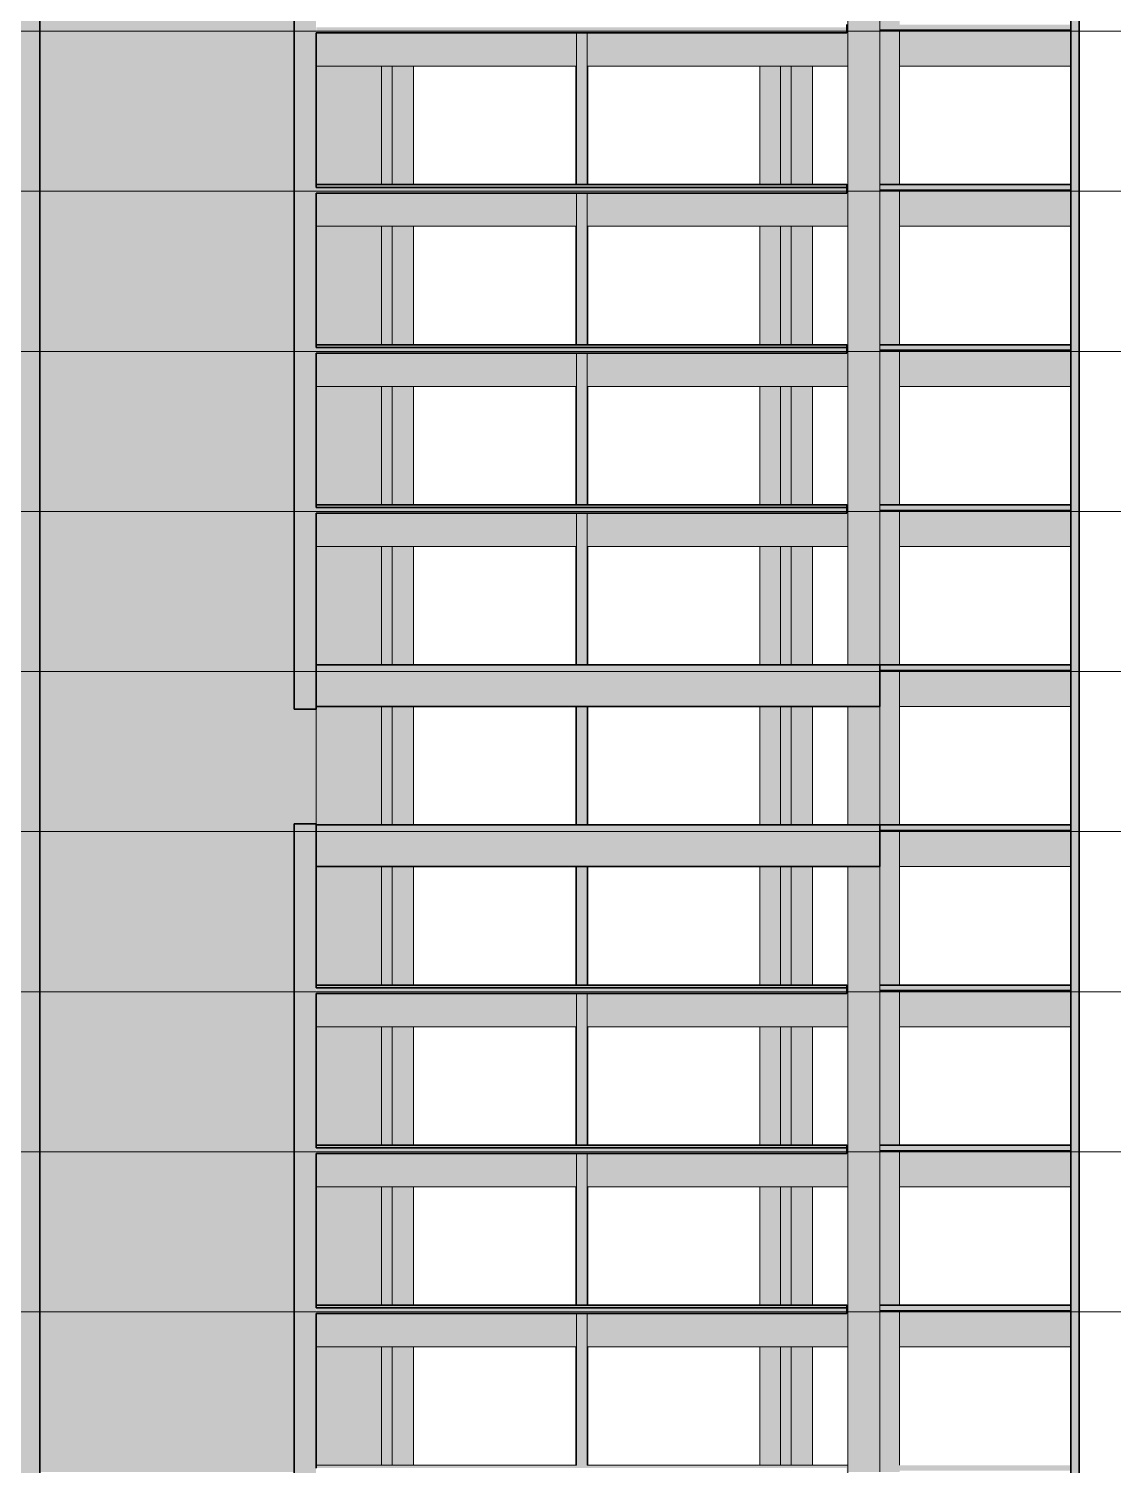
# Model space of a CAD drawing. Header units: centimetres. Extents: x -1981 to 73905, y -3196 to 88043.
# Drawn here: x 68358 to 70309, y 83104 to 85688 of the extents above; entities that cross this region are included whole.
import ezdxf

# ---------------------------------------------------------------- set-up
doc = ezdxf.new("R2010")
doc.units = ezdxf.units.CM
doc.linetypes.add('Centro', pattern=[3.175, 0.635, -0.47625, 1.5875, -0.47625])
for name, color, linetype, lineweight in [('A-FLOR', 7, 'Continuous', 25), ('A-FLOR-LEVL', 7, 'Continuous', 9), ('S-BEAM', 7, 'Continuous', 25), ('S-COLS', 7, 'Continuous', 25)]:
    doc.layers.add(name, color=color, linetype=linetype, lineweight=lineweight)

msp = doc.modelspace()

# ---------------------------------------------------------------- hatches: boundary and pattern name
at = {"layer": 'A-FLOR', "true_color": 0xc0c0c0}
for points in [[(68875.32, 85680.92), (69829.82, 85680.92), (69829.82, 85691), (68875.32, 85691), (68875.32, 85684)], [(69825.65, 85403), (69829.82, 85403), (69829.82, 85408), (68875.32, 85407.99), (68875.32, 85403), (69722.25, 85403)], [(69101.9, 85392.92), (69829.82, 85392.92), (69829.82, 85403), (68875.32, 85403), (68875.32, 85392.92), (69050.33, 85392.92)], [(70229.32, 85408), (70229.32, 85408), (70135.82, 85408)], [(69825.65, 85115), (69829.82, 85115), (69829.82, 85120), (68875.32, 85119.99), (68875.32, 85115), (69722.25, 85115)], [(68875.32, 85104.92), (69829.82, 85104.92), (69829.82, 85115), (68875.32, 85115), (68875.32, 85108)], [(70229.32, 85120), (70229.32, 85120), (70135.82, 85120)], [(69722.25, 84827), (69829.82, 84827), (69829.82, 84832), (68875.32, 84831.99), (68875.32, 84827), (69636.26, 84827)], [(69320.92, 84816.92), (69829.82, 84816.92), (69829.82, 84827), (68875.32, 84826.77), (68875.32, 84816.92), (69308.68, 84816.92)], [(70229.32, 84832), (70229.32, 84832), (69929.04, 84832)], [(69825.65, 83963), (69829.82, 83963), (69829.82, 83968), (68875.32, 83967.99), (68875.32, 83963), (69722.25, 83963)], [(69028.26, 83952.92), (69829.82, 83952.92), (69829.82, 83963), (68875.32, 83963), (68875.32, 83952.92), (69026.21, 83952.92)], [(70229.32, 83968), (70229.32, 83968), (70135.82, 83968)], [(68875.32, 83675), (69829.82, 83675), (69829.82, 83680), (68875.32, 83679.99), (68875.32, 83679.56)], [(68875.32, 83664.92), (69829.82, 83664.92), (69829.82, 83675), (68875.32, 83675), (68875.32, 83668)], [(69825.65, 83387), (69829.82, 83387), (69829.82, 83392), (68875.32, 83391.99), (68875.32, 83387), (69722.25, 83387)], [(69010.83, 83376.92), (69829.82, 83376.92), (69829.82, 83387), (68875.32, 83387), (68875.32, 83376.92), (68998.5, 83376.92)], [(69825.65, 83099), (69829.82, 83099), (69829.82, 83104), (68875.32, 83103.99), (68875.32, 83099), (69722.25, 83099)]]:
    msp.add_hatch(color=9, dxfattribs=at).paths.add_polyline_path(points, flags=0)
at = {"layer": 'A-FLOR', "true_color": 0xff8040}
for points in [[(70135.82, 85686), (70232.81, 85686), (70232.81, 85696), (69889.32, 85696), (69889.32, 85686), (69962.01, 85686)], [(70135.82, 85398), (70232.81, 85398), (70232.81, 85408), (69889.32, 85408), (69889.32, 85398), (69962.01, 85398)], [(70135.82, 85110), (70232.81, 85110), (70232.81, 85120), (69889.32, 85120), (69889.32, 85110), (69962.01, 85110)], [(69929.04, 84822), (70232.81, 84822), (70232.81, 84832), (69889.32, 84832), (69889.32, 84822), (69925.07, 84822)], [(69929.04, 84534), (70232.81, 84534), (70232.81, 84544), (69889.32, 84544), (69889.32, 84534), (69925.07, 84534)], [(70135.82, 84246), (70232.81, 84246), (70232.81, 84256), (69889.32, 84256), (69889.32, 84246), (69962.01, 84246)], [(70135.82, 83958), (70232.81, 83958), (70232.81, 83968), (69889.32, 83968), (69889.32, 83958), (69962.01, 83958)], [(70135.82, 83670), (70232.81, 83670), (70232.81, 83680), (69889.32, 83680), (69889.32, 83670), (69962.01, 83670)], [(69929.04, 83382), (70232.81, 83382), (70232.81, 83392), (69889.32, 83392), (69889.32, 83382), (69925.07, 83382)], [(70170.92, 83094), (70232.81, 83094), (70232.81, 83104), (69889.32, 83104), (69889.32, 83094), (70135.82, 83094)]]:
    msp.add_hatch(color=11, dxfattribs=at).paths.add_polyline_path(points, flags=0)
at = {"layer": 'S-BEAM', "true_color": 0xc0c0c0}
for points in [[(69011.81, 85621), (69343.82, 85621), (69343.82, 85680.92), (68875.32, 85680.92), (68875.32, 85621), (69010.83, 85621)], [(69710.82, 85621), (69831.57, 85621), (69831.57, 85696), (69829.82, 85695.96), (69829.82, 85680.92), (69362.82, 85680.92), (69362.82, 85621), (69673.57, 85621)], [(70232.82, 85621), (70232.81, 85686), (69925.07, 85686), (69925.07, 85621), (70135.82, 85621)], [(68888.56, 85333), (69343.82, 85333), (69343.82, 85392.92), (68875.32, 85392.92), (68875.32, 85333)], [(69831.57, 85333), (69831.57, 85408), (69829.82, 85407.96), (69829.82, 85392.92), (69362.82, 85392.92), (69362.82, 85333), (69722.25, 85333)], [(69929.04, 85333), (70232.82, 85333), (70232.81, 85398), (69925.07, 85398), (69925.07, 85333)], [(69825.65, 85045), (69831.57, 85045), (69831.57, 85120), (69829.82, 85119.96), (69829.82, 85104.92), (69362.82, 85104.92), (69362.82, 85045), (69722.25, 85045)], [(70232.82, 85045), (70232.81, 85110), (69925.07, 85110), (69925.07, 85045), (70135.82, 85045)], [(68875.32, 85045), (69343.82, 85045), (69343.82, 85104.92), (68875.32, 85104.92), (68875.32, 85045.03)], [(69722.25, 84757), (69831.57, 84757), (69831.57, 84832), (69829.82, 84831.96), (69829.82, 84816.92), (69362.82, 84816.92), (69362.82, 84757), (69710.82, 84757)], [(69011.81, 84757), (69343.82, 84757), (69343.82, 84816.92), (68875.32, 84816.92), (68875.32, 84757), (69010.83, 84757)], [(69925.07, 84757), (70232.82, 84757), (70232.81, 84822), (69925.07, 84822), (69925.07, 84774.19)], [(70232.82, 84469), (70232.81, 84534), (69925.07, 84534), (69925.07, 84469), (69929.04, 84469)], [(70232.82, 84181), (70232.81, 84246), (69925.07, 84246), (69925.07, 84181), (70135.82, 84181)], [(68875.32, 83893), (69343.82, 83893), (69343.82, 83952.92), (68875.32, 83952.92), (68875.32, 83893.03)], [(69362.82, 83893), (69831.57, 83893), (69831.57, 83968), (69829.82, 83967.96), (69829.82, 83952.92), (69362.82, 83952.92), (69362.82, 83919.61)], [(69925.07, 83893), (70232.82, 83893), (70232.81, 83958), (69925.07, 83958), (69925.07, 83910.19)], [(68875.32, 83605), (69343.82, 83605), (69343.82, 83664.92), (68875.32, 83664.92), (68875.32, 83605.03)], [(69722.25, 83605), (69831.57, 83605), (69831.57, 83680), (69829.82, 83679.96), (69829.82, 83664.92), (69362.82, 83664.92), (69362.82, 83605), (69710.82, 83605)], [(70232.82, 83605), (70232.81, 83670), (69925.07, 83670), (69925.07, 83605), (70135.82, 83605)], [(68875.32, 83317), (69343.82, 83317), (69343.82, 83376.92), (68875.32, 83376.92), (68875.32, 83317.03)], [(69825.65, 83317), (69831.57, 83317), (69831.57, 83392), (69829.82, 83391.96), (69829.82, 83376.92), (69362.82, 83376.92), (69362.82, 83317), (69722.25, 83317)], [(70232.82, 83317), (70232.81, 83382), (69925.07, 83382), (69925.07, 83317), (69929.04, 83317)], [(69673.57, 83029), (69831.57, 83029), (69831.57, 83104), (69829.82, 83103.96), (69829.82, 83088.92), (69362.82, 83088.92), (69362.82, 83029), (69515.47, 83029)]]:
    msp.add_hatch(color=9, dxfattribs=at).paths.add_polyline_path(points, flags=0)
at = {"layer": 'S-BEAM', "true_color": 0xff8040}
for points in [[(68875.32, 84469), (69889.32, 84469), (69889.32, 84544), (68875.32, 84544), (68875.32, 84473.78)], [(68875.32, 84181), (69889.32, 84181), (69889.32, 84256), (68875.32, 84256), (68875.32, 84209.04)]]:
    msp.add_hatch(color=11, dxfattribs=at).paths.add_polyline_path(points, flags=0)
at = {"layer": 'S-COLS', "true_color": 0xc0c0c0}
for points in [[(68348.82, 83024.5), (68377.81, 83024.5), (68377.81, 87709), (68338.31, 87709), (68338.31, 83024.5)], [(68875.32, 84464.5), (68875.07, 87709), (68835.82, 87709), (68835.82, 84464.5), (68875.07, 84464.5)]]:
    msp.add_hatch(color=9, dxfattribs=at).paths.add_polyline_path(points, flags=0)
at = {"layer": 'S-COLS', "true_color": 0xff8040}
for points in [[(70247.82, 81078), (70247.82, 87634), (70232.82, 87634), (70232.82, 81078)], [(69889.32, 85684), (69889.32, 85972), (69831.57, 85972), (69831.57, 85684), (69877.34, 85684)], [(68528.61, 85396), (68835.82, 85396), (68835.82, 85684), (68377.81, 85684), (68377.81, 85396), (68528.45, 85396)], [(69343.82, 85408), (69362.82, 85408), (69362.82, 85680.92), (69343.82, 85680.92), (69343.82, 85408)], [(69889.32, 85396), (69889.32, 85684), (69831.57, 85684), (69831.57, 85396)], [(68875.32, 85408), (68992.81, 85408), (68992.81, 85621), (68875.32, 85620.99), (68875.32, 85444.5)], [(68998.5, 85408), (69011.81, 85408), (69011.81, 85621), (68992.81, 85621), (68992.81, 85408)], [(69013.87, 85408), (69050.55, 85408), (69050.2, 85621), (69011.81, 85620.99), (69011.81, 85408)], [(69673.57, 85408), (69710.82, 85408), (69710.82, 85621), (69673.57, 85621), (69673.57, 85408)], [(69722.25, 85408), (69729.82, 85408), (69729.82, 85621), (69710.82, 85621), (69710.82, 85408)], [(69768.57, 85408), (69768.57, 85621), (69729.82, 85621), (69729.82, 85408)], [(69362.82, 85120), (69362.82, 85120), (69362.82, 85392.92), (69343.82, 85392.92), (69343.82, 85120)], [(69889.32, 85108), (69889.32, 85396), (69831.57, 85396), (69831.57, 85108)], [(68992.81, 85120), (68992.81, 85333), (68875.32, 85333), (68875.62, 85120), (68983.75, 85120)], [(68998.5, 85120), (69011.81, 85120), (69011.81, 85333), (68992.81, 85333), (68992.81, 85120)], [(69013.87, 85120), (69050.55, 85120), (69050.33, 85333), (69011.81, 85333), (69011.81, 85120)], [(69710.82, 85120), (69710.82, 85333), (69673.57, 85333), (69673.57, 85120)], [(69728.81, 85120), (69729.82, 85120), (69729.82, 85333), (69710.82, 85333), (69710.82, 85120), (69722.25, 85120)], [(69729.82, 85120), (69768.57, 85120), (69768.57, 85333), (69729.82, 85333), (69729.82, 85120)], [(68531.33, 84820), (68835.82, 84820), (68835.82, 85108), (68377.81, 85108), (68377.81, 84820), (68531.07, 84820)], [(69831.57, 84820), (69889.32, 84820), (69889.32, 85108), (69831.57, 85108), (69831.57, 84826.77)], [(69343.82, 84832), (69362.82, 84832), (69362.82, 85104.92), (69343.82, 85104.92), (69343.82, 84832)], [(68875.32, 84832), (68992.81, 84832), (68992.81, 85045), (68875.32, 85045), (68875.32, 84975.57)], [(68992.81, 84832), (69011.81, 84832), (69011.81, 85045), (68992.81, 85045), (68992.81, 84832)], [(69011.81, 84832), (69050.55, 84832), (69050.33, 85045), (69011.81, 85045), (69011.81, 85003.26)], [(69710.82, 84832), (69710.82, 85045), (69673.57, 85045), (69673.57, 84832)], [(69728.81, 84832), (69729.82, 84832), (69729.82, 85045), (69710.82, 85045), (69710.82, 84832), (69722.25, 84832)], [(69768.57, 84832), (69768.57, 85045), (69729.82, 85045), (69729.82, 84832)], [(68550, 84532), (68835.82, 84532), (68835.82, 84820), (68377.81, 84820), (68377.81, 84532), (68549.97, 84532)], [(69343.82, 84544), (69362.82, 84544), (69362.82, 84816.92), (69343.82, 84816.92), (69343.82, 84544)], [(69877.34, 84544), (69889.32, 84544), (69889.32, 84820), (69831.57, 84820), (69831.57, 84544)], [(68895.11, 84544), (68992.81, 84544), (68992.81, 84757), (68875.32, 84757), (68875.32, 84544)], [(68998.5, 84544), (69011.81, 84544), (69011.81, 84757), (68992.81, 84757), (68992.81, 84544)], [(69044.2, 84544), (69050.55, 84544), (69050.2, 84757), (69011.81, 84757), (69011.81, 84544), (69044.01, 84544)], [(69710.82, 84544), (69710.82, 84757), (69673.57, 84757), (69673.57, 84544)], [(69729.82, 84544), (69729.82, 84757), (69710.82, 84757), (69710.82, 84544), (69728.81, 84544)], [(69768.57, 84544), (69768.57, 84757), (69729.82, 84757), (69729.82, 84544)], [(68513.56, 84244), (68835.82, 84244), (68835.82, 84258), (68875.07, 84258), (68875.07, 84464.5), (68835.82, 84464.5), (68835.82, 84532), (68377.81, 84532), (68378.15, 84244), (68513.33, 84244)], [(68895.11, 84256), (68992.81, 84256), (68992.81, 84469), (68875.32, 84469), (68875.32, 84256)], [(68998.5, 84256), (69011.81, 84256), (69011.81, 84469), (68992.81, 84469), (68992.81, 84256)], [(69050.33, 84256), (69050.55, 84256), (69050.33, 84469), (69011.81, 84469), (69011.81, 84256), (69050.2, 84256)], [(69343.82, 84256), (69362.82, 84256), (69362.82, 84469), (69343.82, 84469), (69343.82, 84256)], [(69710.82, 84256), (69710.82, 84469), (69673.57, 84469), (69673.57, 84256)], [(69729.82, 84256), (69729.82, 84469), (69710.82, 84469), (69710.82, 84256), (69728.81, 84256)], [(69729.82, 84256), (69768.57, 84256), (69768.57, 84469), (69729.82, 84469), (69729.82, 84256)], [(69834.65, 84256), (69889.32, 84256), (69889.32, 84469), (69831.57, 84469), (69831.57, 84256)], [(68875.07, 81008.5), (68875.32, 81008.5), (68875.07, 84258), (68835.82, 84258), (68835.82, 81008.5)], [(68539.21, 83956), (68835.82, 83956), (68835.82, 84244), (68377.81, 84244), (68377.81, 83956), (68539.05, 83956)], [(68992.81, 83968), (68992.81, 84181), (68875.32, 84181), (68875.32, 83968), (68983.75, 83968)], [(68998.5, 83968), (69011.81, 83968), (69011.81, 84181), (68992.81, 84181), (68992.81, 83968)], [(69050.55, 83968), (69050.33, 84181), (69011.81, 84181), (69011.81, 83968), (69050.33, 83968)], [(69343.82, 83968), (69362.82, 83968), (69362.82, 84181), (69343.82, 84181), (69343.82, 83968)], [(69673.57, 83968), (69710.82, 83968), (69710.82, 84181), (69673.57, 84181), (69673.57, 83968)], [(69722.25, 83968), (69729.82, 83968), (69729.82, 84181), (69710.82, 84181), (69710.82, 83968)], [(69768.57, 83968), (69768.57, 84181), (69729.82, 84181), (69729.82, 83968)], [(69889.32, 83956), (69889.32, 84181), (69831.57, 84181), (69831.57, 83956)], [(68571.31, 83668), (68835.82, 83668.01), (68835.82, 83956), (68377.81, 83956), (68378.15, 83668), (68559.08, 83668)], [(69362.82, 83680), (69362.82, 83952.92), (69343.82, 83952.92), (69343.82, 83680)], [(69831.57, 83668), (69889.32, 83668), (69889.32, 83956), (69831.57, 83956), (69831.57, 83676.74)], [(68992.81, 83680), (68992.81, 83893), (68875.32, 83893), (68875.32, 83680), (68983.75, 83680)], [(68998.5, 83680), (69011.81, 83680), (69011.81, 83893), (68992.81, 83893), (68992.81, 83680)], [(69050.55, 83680), (69050.33, 83893), (69011.81, 83893), (69011.81, 83680), (69050.33, 83680)], [(69673.57, 83680), (69710.82, 83680), (69710.82, 83893), (69673.57, 83893), (69673.57, 83767.81)], [(69722.25, 83680), (69729.82, 83680), (69729.82, 83893), (69710.82, 83893), (69710.82, 83680)], [(69729.82, 83680), (69768.57, 83680), (69768.57, 83893), (69729.82, 83893), (69729.82, 83767.81)], [(68552.31, 83380), (68835.82, 83380.01), (68835.82, 83668), (68377.81, 83668), (68378.15, 83380), (68550.33, 83380)], [(69343.82, 83392), (69362.82, 83392), (69362.82, 83664.92), (69343.82, 83664.92), (69343.82, 83414.82)], [(69889.32, 83380), (69889.32, 83668), (69831.57, 83668), (69831.57, 83380), (69877.34, 83380)], [(68895.11, 83392), (68992.81, 83392), (68992.81, 83605), (68875.32, 83605), (68875.32, 83392)], [(68998.5, 83392), (69011.81, 83392), (69011.81, 83605), (68992.81, 83605), (68992.81, 83392)], [(69033.14, 83392), (69050.55, 83392), (69050.2, 83605), (69011.81, 83605), (69011.81, 83392), (69032.8, 83392)], [(69673.57, 83392), (69710.82, 83392), (69710.82, 83605), (69673.57, 83605), (69673.57, 83591.32)], [(69729.82, 83392), (69729.82, 83605), (69710.82, 83605), (69710.82, 83392), (69728.81, 83392)], [(69729.82, 83392), (69768.57, 83392), (69768.57, 83605), (69729.82, 83605), (69729.82, 83414.82)], [(69343.82, 83104), (69362.82, 83104), (69362.82, 83376.92), (69343.82, 83376.92), (69343.82, 83238.33)], [(69889.32, 83092), (69889.32, 83380), (69831.57, 83380), (69831.57, 83092)], [(68895.11, 83104), (68992.81, 83104), (68992.81, 83317), (68875.32, 83317), (68875.32, 83104)], [(68998.5, 83104), (69011.81, 83104), (69011.81, 83317), (68992.81, 83317), (68992.81, 83104)], [(69050.33, 83104), (69050.55, 83104), (69050.33, 83317), (69011.81, 83317), (69012.21, 83104), (69050.2, 83104)], [(69673.57, 83104), (69710.82, 83104), (69710.82, 83317), (69673.57, 83317), (69673.57, 83238.33)], [(69728.81, 83104), (69729.82, 83104), (69729.82, 83317), (69710.82, 83317), (69710.82, 83104), (69722.25, 83104)], [(69729.82, 83104), (69768.57, 83104), (69768.57, 83317), (69729.82, 83317), (69729.82, 83238.33)]]:
    msp.add_hatch(color=11, dxfattribs=at).paths.add_polyline_path(points, flags=0)
h = msp.add_hatch(color=11, dxfattribs=at)
h.paths.add_polyline_path([(68584.93, 85684), (68835.82, 85684), (68835.82, 85972), (68377.81, 85972), (68377.81, 85684), (68571.33, 85684)], flags=0)
h.paths.add_polyline_path([(68338.08, 85684), (68338.31, 85684), (68338.08, 85686)], flags=0)
h = msp.add_hatch(color=11, dxfattribs=at)
h.paths.add_polyline_path([(69892.9, 85684), (69925.07, 85684), (69925.07, 85686), (69889.32, 85686), (69889.32, 85684)], flags=0)
h.paths.add_polyline_path([(69925.07, 85696), (69925.07, 85972), (69889.32, 85972), (69889.32, 85696)], flags=0)
h = msp.add_hatch(color=11, dxfattribs=at)
h.paths.add_polyline_path([(69892.9, 85396), (69925.07, 85396), (69925.07, 85398), (69889.32, 85398), (69889.32, 85396)], flags=0)
h.paths.add_polyline_path([(69925.07, 85408), (69925.07, 85684), (69889.32, 85684), (69889.32, 85408)], flags=0)
h = msp.add_hatch(color=11, dxfattribs=at)
h.paths.add_polyline_path([(69342.32, 85408), (69343.82, 85408), (69343.82, 85621), (69342.32, 85620.99), (69342.32, 85408)], flags=0)
h.paths.add_polyline_path([(69364.32, 85408), (69364.32, 85621), (69362.82, 85620.99), (69362.82, 85408), (69363.36, 85408)], flags=0)
h = msp.add_hatch(color=11, dxfattribs=at)
h.paths.add_polyline_path([(68584.93, 85108), (68835.82, 85108), (68835.82, 85396), (68377.81, 85396), (68377.81, 85108), (68571.33, 85108)], flags=0)
h.paths.add_polyline_path([(68338.08, 85120), (68338.31, 85120), (68338.08, 85132.08)], flags=0)
h = msp.add_hatch(color=11, dxfattribs=at)
h.paths.add_polyline_path([(69892.9, 85108), (69925.07, 85108), (69925.07, 85110), (69889.32, 85110), (69889.32, 85108)], flags=0)
h.paths.add_polyline_path([(69925.07, 85120), (69925.07, 85396), (69889.32, 85396), (69889.32, 85120)], flags=0)
h = msp.add_hatch(color=11, dxfattribs=at)
h.paths.add_polyline_path([(69363.36, 85120), (69364.32, 85120), (69364.32, 85333), (69362.82, 85333), (69362.82, 85120)], flags=0)
h.paths.add_polyline_path([(69342.32, 85120), (69343.82, 85120), (69343.82, 85333), (69342.32, 85333), (69342.32, 85120)], flags=0)
h = msp.add_hatch(color=11, dxfattribs=at)
h.paths.add_polyline_path([(69925.07, 84820), (69925.07, 84822), (69889.32, 84822), (69889.32, 84820), (69892.9, 84820)], flags=0)
h.paths.add_polyline_path([(69889.32, 84832), (69925.07, 84832), (69925.07, 85108), (69889.32, 85108), (69889.32, 85003.26)], flags=0)
h = msp.add_hatch(color=11, dxfattribs=at)
h.paths.add_polyline_path([(69342.32, 84832), (69343.82, 84832), (69343.82, 85045), (69342.32, 85045), (69342.32, 84832)], flags=0)
h.paths.add_polyline_path([(69362.82, 84832), (69364.32, 84832), (69364.32, 85045), (69362.82, 85045), (69362.82, 84832)], flags=0)
h = msp.add_hatch(color=11, dxfattribs=at)
h.paths.add_polyline_path([(69892.9, 84532), (69925.07, 84532), (69925.07, 84534), (69889.32, 84534), (69889.32, 84532)], flags=0)
h.paths.add_polyline_path([(69889.32, 84544), (69925.07, 84544), (69925.07, 84820), (69889.32, 84820), (69889.32, 84562.03)], flags=0)
h = msp.add_hatch(color=11, dxfattribs=at)
h.paths.add_polyline_path([(69342.32, 84544), (69343.82, 84544), (69343.82, 84757), (69342.32, 84757), (69342.32, 84544)], flags=0)
h.paths.add_polyline_path([(69363.36, 84544), (69364.32, 84544), (69364.32, 84757), (69362.82, 84756.85), (69362.82, 84544)], flags=0)
h = msp.add_hatch(color=11, dxfattribs=at)
h.paths.add_polyline_path([(69889.32, 84244), (69925.07, 84244), (69925.07, 84246), (69889.32, 84246)], flags=0)
h.paths.add_polyline_path([(69889.32, 84256), (69925.07, 84256), (69925.07, 84532), (69889.32, 84532), (69889.32, 84297.29)], flags=0)
h = msp.add_hatch(color=11, dxfattribs=at)
h.paths.add_polyline_path([(69364.32, 84256), (69364.32, 84469), (69362.82, 84468.85), (69362.82, 84256), (69363.36, 84256)], flags=0)
h.paths.add_polyline_path([(69343.82, 84256), (69343.82, 84469), (69342.32, 84469), (69342.32, 84256)], flags=0)
h = msp.add_hatch(color=11, dxfattribs=at)
h.paths.add_polyline_path([(69892.9, 83956), (69925.07, 83956), (69925.07, 83958), (69889.32, 83958), (69889.32, 83956)], flags=0)
h.paths.add_polyline_path([(69925.07, 83968), (69925.07, 84244), (69889.32, 84244), (69889.32, 83968)], flags=0)
h = msp.add_hatch(color=11, dxfattribs=at)
h.paths.add_polyline_path([(69343.82, 83968), (69343.82, 84181), (69342.32, 84181), (69342.32, 83968)], flags=0)
h.paths.add_polyline_path([(69362.82, 83968), (69364.32, 83968), (69364.32, 84181), (69362.82, 84180.85), (69362.82, 83968)], flags=0)
h = msp.add_hatch(color=11, dxfattribs=at)
h.paths.add_polyline_path([(69889.32, 83668), (69925.07, 83668), (69925.07, 83670), (69889.32, 83670)], flags=0)
h.paths.add_polyline_path([(69889.32, 83680), (69925.07, 83680), (69925.07, 83956), (69889.32, 83956), (69889.32, 83767.81)], flags=0)
h = msp.add_hatch(color=11, dxfattribs=at)
h.paths.add_polyline_path([(69342.32, 83680), (69343.82, 83680), (69343.82, 83893), (69342.32, 83893), (69342.32, 83767.81)], flags=0)
h.paths.add_polyline_path([(69363.36, 83680), (69364.32, 83680), (69364.32, 83893), (69362.82, 83893), (69362.82, 83680)], flags=0)
h = msp.add_hatch(color=11, dxfattribs=at)
h.paths.add_polyline_path([(69892.9, 83380), (69925.07, 83380), (69925.07, 83382), (69889.32, 83382), (69889.32, 83380)], flags=0)
h.paths.add_polyline_path([(69925.07, 83392), (69925.07, 83668), (69889.32, 83668), (69889.32, 83392)], flags=0)
h = msp.add_hatch(color=11, dxfattribs=at)
h.paths.add_polyline_path([(69343.82, 83392), (69343.82, 83605), (69342.32, 83605), (69342.32, 83392)], flags=0)
h.paths.add_polyline_path([(69363.36, 83392), (69364.32, 83392), (69364.32, 83605), (69362.82, 83604.85), (69362.82, 83392)], flags=0)
h = msp.add_hatch(color=11, dxfattribs=at)
h.paths.add_polyline_path([(68552.83, 83092), (68835.82, 83092.01), (68835.82, 83380), (68377.81, 83380), (68378.15, 83092), (68552.31, 83092)], flags=0)
h.paths.add_polyline_path([(68338.08, 83106), (68338.31, 83106), (68338.08, 83238.33)], flags=0)
h = msp.add_hatch(color=11, dxfattribs=at)
h.paths.add_polyline_path([(69892.9, 83092), (69925.07, 83092), (69925.07, 83094), (69889.32, 83094), (69889.32, 83092)], flags=0)
h.paths.add_polyline_path([(69925.07, 83104), (69925.07, 83380), (69889.32, 83380), (69889.32, 83104)], flags=0)
h = msp.add_hatch(color=11, dxfattribs=at)
h.paths.add_polyline_path([(69364.32, 83104), (69364.32, 83317), (69362.82, 83317), (69362.82, 83104), (69363.36, 83104)], flags=0)
h.paths.add_polyline_path([(69342.32, 83104), (69343.82, 83104), (69343.82, 83317), (69342.32, 83317), (69342.32, 83238.33)], flags=0)

# ---------------------------------------------------------------- linework, layer by layer
at = {"layer": 'A-FLOR', "color": 190, "lineweight": 35, "true_color": 0x8000ff}
for p, q in [((69829.82, 85680.92), (68875.32, 85680.92)), ((69829.82, 85696), (69829.82, 85680.92)), ((70232.81, 85686), (69889.32, 85686)), ((70232.81, 85696), (70232.81, 85686)), ((69829.82, 85408), (68875.32, 85408)), ((68875.32, 85403), (69829.82, 85403)), ((69829.82, 85392.92), (68875.32, 85392.92)), ((69829.82, 85408), (69829.82, 85392.92)), ((69889.32, 85408), (70232.81, 85408)), ((70232.81, 85398), (69889.32, 85398)), ((70232.81, 85408), (70232.81, 85398)), ((69829.82, 85120), (68875.32, 85120)), ((68875.32, 85115), (69829.82, 85115)), ((69829.82, 85120), (69829.82, 85104.92)), ((69889.32, 85120), (70232.81, 85120)), ((70232.81, 85110), (69889.32, 85110)), ((70232.81, 85120), (70232.81, 85110)), ((69829.82, 85104.92), (68875.32, 85104.92)), ((69829.82, 84832), (68875.32, 84832)), ((68875.32, 84827), (69829.82, 84827)), ((69829.82, 84832), (69829.82, 84816.92)), ((69889.32, 84832), (70232.81, 84832)), ((70232.81, 84832), (70232.81, 84822)), ((69829.82, 84816.92), (68875.32, 84816.92)), ((70232.81, 84822), (69889.32, 84822)), ((69889.32, 84544), (70232.81, 84544)), ((70232.81, 84544), (70232.81, 84534)), ((70232.81, 84534), (69889.32, 84534)), ((69889.32, 84256), (70232.81, 84256)), ((70232.81, 84256), (70232.81, 84246)), ((70232.81, 84246), (69889.32, 84246)), ((69829.82, 83968), (68875.32, 83968)), ((68875.32, 83963), (69829.82, 83963)), ((69829.82, 83952.92), (68875.32, 83952.92)), ((69829.82, 83968), (69829.82, 83952.92)), ((69889.32, 83968), (70232.81, 83968)), ((70232.81, 83958), (69889.32, 83958)), ((70232.81, 83968), (70232.81, 83958)), ((69829.82, 83680), (68875.32, 83680)), ((68875.32, 83675), (69829.82, 83675)), ((69829.82, 83664.92), (68875.32, 83664.92)), ((69829.82, 83680), (69829.82, 83664.92)), ((69889.32, 83680), (70232.81, 83680)), ((70232.81, 83670), (69889.32, 83670)), ((70232.81, 83680), (70232.81, 83670)), ((69829.82, 83392), (68875.32, 83392)), ((68875.32, 83387), (69829.82, 83387)), ((69829.82, 83376.92), (68875.32, 83376.92)), ((69829.82, 83392), (69829.82, 83376.92)), ((69889.32, 83392), (70232.81, 83392)), ((70232.81, 83382), (69889.32, 83382)), ((70232.81, 83392), (70232.81, 83382))]:
    msp.add_line(p, q, dxfattribs=at)
at = {"layer": 'A-FLOR-LEVL', "linetype": 'Centro'}
for p, q in [((66654.37, 85684), (72202.94, 85684)), ((66654.37, 85396), (72202.94, 85396)), ((66654.37, 85108), (72202.94, 85108)), ((66654.37, 84820), (72202.94, 84820)), ((66654.37, 84532), (72202.94, 84532)), ((66654.37, 84244), (72202.94, 84244)), ((66654.37, 83956), (72202.94, 83956)), ((66654.37, 83668), (72202.94, 83668)), ((66654.37, 83380), (72202.94, 83380))]:
    msp.add_line(p, q, dxfattribs=at)
at = {"layer": 'S-BEAM', "lineweight": 9}
for p, q in [((69343.82, 85680.92), (69343.82, 85621)), ((69362.82, 85680.92), (69362.82, 85621)), ((69831.57, 85621), (69831.57, 85696)), ((69925.07, 85686), (69925.07, 85621)), ((69343.82, 85621), (68875.32, 85621)), ((69362.82, 85621), (69831.57, 85621)), ((69925.07, 85621), (70232.82, 85621)), ((68875.32, 85408), (69343.82, 85408)), ((69343.82, 85392.92), (69343.82, 85333)), ((69362.82, 85408), (69831.57, 85408)), ((69362.82, 85392.92), (69362.82, 85333)), ((69831.57, 85333), (69831.57, 85408)), ((69925.07, 85398), (69925.07, 85333)), ((69343.82, 85333), (68875.32, 85333)), ((69362.82, 85333), (69831.57, 85333)), ((69925.07, 85333), (70232.82, 85333)), ((68875.32, 85120), (69343.82, 85120)), ((69362.82, 85120), (69831.57, 85120)), ((69831.57, 85045), (69831.57, 85120)), ((69925.07, 85110), (69925.07, 85045)), ((69343.82, 85104.92), (69343.82, 85045)), ((69362.82, 85104.92), (69362.82, 85045)), ((69343.82, 85045), (68875.32, 85045)), ((69362.82, 85045), (69831.57, 85045)), ((69925.07, 85045), (70232.82, 85045)), ((68875.32, 84832), (69343.82, 84832)), ((69362.82, 84832), (69831.57, 84832)), ((69831.57, 84757), (69831.57, 84832)), ((69343.82, 84816.92), (69343.82, 84757)), ((69362.82, 84816.92), (69362.82, 84757)), ((69925.07, 84822), (69925.07, 84757)), ((69343.82, 84757), (68875.32, 84757)), ((69362.82, 84757), (69831.57, 84757)), ((69925.07, 84757), (70232.82, 84757)), ((69925.07, 84534), (69925.07, 84469)), ((69925.07, 84469), (70232.82, 84469)), ((69925.07, 84246), (69925.07, 84181)), ((69925.07, 84181), (70232.82, 84181)), ((68875.32, 83968), (69343.82, 83968)), ((69343.82, 83952.92), (69343.82, 83893)), ((69362.82, 83968), (69831.57, 83968)), ((69362.82, 83952.92), (69362.82, 83893)), ((69831.57, 83893), (69831.57, 83968)), ((69925.07, 83958), (69925.07, 83893)), ((69343.82, 83893), (68875.32, 83893)), ((69362.82, 83893), (69831.57, 83893)), ((69925.07, 83893), (70232.82, 83893)), ((68875.32, 83680), (69343.82, 83680)), ((69343.82, 83664.92), (69343.82, 83605)), ((69362.82, 83680), (69831.57, 83680)), ((69362.82, 83664.92), (69362.82, 83605)), ((69831.57, 83605), (69831.57, 83680)), ((69925.07, 83670), (69925.07, 83605)), ((69343.82, 83605), (68875.32, 83605)), ((69362.82, 83605), (69831.57, 83605)), ((69925.07, 83605), (70232.82, 83605)), ((68875.32, 83392), (69343.82, 83392)), ((69343.82, 83376.92), (69343.82, 83317)), ((69362.82, 83392), (69831.57, 83392)), ((69362.82, 83376.92), (69362.82, 83317)), ((69831.57, 83317), (69831.57, 83392)), ((69925.07, 83382), (69925.07, 83317)), ((69343.82, 83317), (68875.32, 83317)), ((69362.82, 83317), (69831.57, 83317)), ((69925.07, 83317), (70232.82, 83317)), ((68875.32, 83104), (69343.82, 83104)), ((69362.82, 83104), (69831.57, 83104)), ((69831.57, 83029), (69831.57, 83104))]:
    msp.add_line(p, q, dxfattribs=at)
at = {"layer": 'S-BEAM', "color": 190, "lineweight": 35, "true_color": 0x8000ff}
for p, q in [((68875.32, 84544), (69889.32, 84544)), ((68875.32, 84544), (68875.32, 84469)), ((69889.32, 84544), (69889.32, 84469)), ((68875.32, 84469), (69889.32, 84469)), ((68875.32, 84256), (69889.32, 84256)), ((68875.32, 84256), (68875.32, 84181)), ((69889.32, 84256), (69889.32, 84181)), ((68875.32, 84181), (69889.32, 84181))]:
    msp.add_line(p, q, dxfattribs=at)
at = {"layer": 'S-COLS', "color": 190, "lineweight": 35, "true_color": 0x8000ff}
for p, q in [((68377.81, 87709), (68377.81, 83024.5)), ((68835.82, 87709), (68835.82, 84464.5)), ((70247.82, 81078), (70247.82, 87634)), ((70232.82, 81078), (70232.82, 87398)), ((68875.32, 85680.92), (68875.32, 85403)), ((68875.32, 85392.92), (68875.32, 85115)), ((68875.32, 85104.92), (68875.32, 84827)), ((68875.32, 84816.92), (68875.32, 84464.5)), ((68875.32, 84464.5), (68835.82, 84464.5)), ((68835.82, 84258), (68835.82, 81008.5)), ((68875.32, 84258), (68835.82, 84258)), ((68875.32, 84258), (68875.32, 83963)), ((68875.32, 83952.92), (68875.32, 83675)), ((68875.32, 83664.92), (68875.32, 83387)), ((68875.32, 83376.92), (68875.32, 83099))]:
    msp.add_line(p, q, dxfattribs=at)
at = {"layer": 'S-COLS', "lineweight": 9}
for p, q in [((69831.57, 85972), (69831.57, 85684)), ((69889.32, 85972), (69889.32, 85684)), ((68835.82, 85684), (68377.81, 85684)), ((68835.82, 85684), (68377.81, 85684)), ((69343.82, 85680.92), (69343.82, 85621)), ((69362.82, 85680.92), (69362.82, 85621)), ((69831.57, 85684), (69831.57, 85396)), ((69889.32, 85684), (69831.57, 85684)), ((69889.32, 85684), (69831.57, 85684)), ((69889.32, 85684), (69889.32, 85396)), ((69925.07, 85684), (69889.32, 85684)), ((69925.07, 85684), (69889.32, 85684)), ((69925.07, 85686), (69925.07, 85684)), ((69925.07, 85684), (69925.07, 85408)), ((68992.81, 85621), (68992.81, 85408)), ((69011.81, 85620.99), (69011.81, 85408)), ((69050.55, 85621), (69050.55, 85408)), ((69342.32, 85620.99), (69342.32, 85408)), ((69343.82, 85621), (69343.82, 85408)), ((69362.82, 85621), (69362.82, 85408)), ((69364.32, 85620.99), (69364.32, 85408)), ((69673.57, 85621), (69673.57, 85408)), ((69710.82, 85621), (69710.82, 85408)), ((69729.82, 85621), (69729.82, 85408)), ((69768.57, 85621), (69768.57, 85408)), ((68835.82, 85396), (68377.81, 85396)), ((68835.82, 85396), (68377.81, 85396)), ((69343.82, 85392.92), (69343.82, 85333)), ((69362.82, 85392.92), (69362.82, 85333)), ((69831.57, 85396), (69831.57, 85108)), ((69889.32, 85396), (69831.57, 85396)), ((69889.32, 85396), (69831.57, 85396)), ((69889.32, 85396), (69889.32, 85108)), ((69925.07, 85396), (69889.32, 85396)), ((69925.07, 85396), (69889.32, 85396)), ((69925.07, 85398), (69925.07, 85396)), ((69925.07, 85396), (69925.07, 85120)), ((68992.81, 85333), (68992.81, 85120)), ((69011.81, 85333), (69011.81, 85120)), ((69050.55, 85333), (69050.55, 85120)), ((69342.32, 85333), (69342.32, 85120)), ((69343.82, 85333), (69343.82, 85120)), ((69362.82, 85333), (69362.82, 85120)), ((69364.32, 85333), (69364.32, 85120)), ((69673.57, 85333), (69673.57, 85120)), ((69710.82, 85333), (69710.82, 85120)), ((69729.82, 85333), (69729.82, 85120)), ((69768.57, 85333), (69768.57, 85120)), ((68835.82, 85108), (68377.81, 85108)), ((68835.82, 85108), (68377.81, 85108)), ((69831.57, 85108), (69831.57, 84820)), ((69889.32, 85108), (69831.57, 85108)), ((69889.32, 85108), (69831.57, 85108)), ((69889.32, 85108), (69889.32, 84820)), ((69925.07, 85108), (69889.32, 85108)), ((69925.07, 85108), (69889.32, 85108)), ((69925.07, 85110), (69925.07, 85108)), ((69925.07, 85108), (69925.07, 84832)), ((69343.82, 85104.92), (69343.82, 85045)), ((69362.82, 85104.92), (69362.82, 85045)), ((68992.81, 85045), (68992.81, 84832)), ((69011.81, 85045), (69011.81, 84832)), ((69050.55, 85045), (69050.55, 84832)), ((69342.32, 85045), (69342.32, 84832)), ((69343.82, 85045), (69343.82, 84832)), ((69362.82, 85045), (69362.82, 84832)), ((69364.32, 85045), (69364.32, 84832)), ((69673.57, 85045), (69673.57, 84832)), ((69710.82, 85045), (69710.82, 84832)), ((69729.82, 85045), (69729.82, 84832)), ((69768.57, 85045), (69768.57, 84832)), ((68835.82, 84820), (68377.81, 84820)), ((68835.82, 84820), (68377.81, 84820)), ((69343.82, 84816.92), (69343.82, 84757)), ((69362.82, 84816.92), (69362.82, 84757)), ((69831.57, 84820), (69831.57, 84544)), ((69889.32, 84820), (69831.57, 84820)), ((69889.32, 84820), (69831.57, 84820)), ((69889.32, 84820), (69889.32, 84544)), ((69925.07, 84820), (69889.32, 84820)), ((69925.07, 84820), (69889.32, 84820)), ((69925.07, 84822), (69925.07, 84820)), ((69925.07, 84820), (69925.07, 84544)), ((68992.81, 84757), (68992.81, 84544)), ((69011.81, 84757), (69011.81, 84544)), ((69050.55, 84757), (69050.55, 84544)), ((69342.32, 84757), (69342.32, 84544)), ((69343.82, 84757), (69343.82, 84544)), ((69362.82, 84757), (69362.82, 84544)), ((69364.32, 84757), (69364.32, 84544)), ((69673.57, 84757), (69673.57, 84544)), ((69710.82, 84757), (69710.82, 84544)), ((69729.82, 84757), (69729.82, 84544)), ((69768.57, 84757), (69768.57, 84544)), ((68835.82, 84532), (68377.81, 84532)), ((68835.82, 84532), (68377.81, 84532)), ((69925.07, 84532), (69889.32, 84532)), ((69925.07, 84532), (69889.32, 84532)), ((69925.07, 84534), (69925.07, 84532)), ((69925.07, 84532), (69925.07, 84256)), ((68875.07, 84258), (68875.07, 84464.5)), ((68992.81, 84469), (68992.81, 84256)), ((69011.81, 84469), (69011.81, 84256)), ((69050.55, 84469), (69050.55, 84256)), ((69342.32, 84469), (69342.32, 84256)), ((69343.82, 84469), (69343.82, 84256)), ((69362.82, 84469), (69362.82, 84256)), ((69364.32, 84469), (69364.32, 84256)), ((69673.57, 84469), (69673.57, 84256)), ((69710.82, 84469), (69710.82, 84256)), ((69729.82, 84469), (69729.82, 84256)), ((69768.57, 84469), (69768.57, 84256)), ((69831.57, 84469), (69831.57, 84256)), ((69889.32, 84469), (69889.32, 84256)), ((68835.82, 84244), (68378.15, 84244)), ((68835.82, 84244), (68378.15, 84244)), ((69925.07, 84244), (69889.32, 84244)), ((69925.07, 84244), (69889.32, 84244)), ((69925.07, 84246), (69925.07, 84244)), ((69925.07, 84244), (69925.07, 83968)), ((68992.81, 84181), (68992.81, 83968)), ((69011.81, 84181), (69011.81, 83968)), ((69050.55, 84181), (69050.55, 83968)), ((69342.32, 84181), (69342.32, 83968)), ((69343.82, 84181), (69343.82, 83968)), ((69362.82, 84181), (69362.82, 83968)), ((69364.32, 84181), (69364.32, 83968)), ((69673.57, 84181), (69673.57, 83968)), ((69710.82, 84181), (69710.82, 83968)), ((69729.82, 84181), (69729.82, 83968)), ((69768.57, 84181), (69768.57, 83968)), ((69831.57, 84181), (69831.57, 83956)), ((69889.32, 84181), (69889.32, 83956)), ((68835.82, 83956), (68377.81, 83956)), ((68835.82, 83956), (68377.81, 83956)), ((69343.82, 83952.92), (69343.82, 83893)), ((69362.82, 83952.92), (69362.82, 83893)), ((69831.57, 83956), (69831.57, 83668)), ((69889.32, 83956), (69831.57, 83956)), ((69889.32, 83956), (69831.57, 83956)), ((69889.32, 83956), (69889.32, 83668)), ((69925.07, 83956), (69889.32, 83956)), ((69925.07, 83956), (69889.32, 83956)), ((69925.07, 83958), (69925.07, 83956)), ((69925.07, 83956), (69925.07, 83680)), ((68992.81, 83893), (68992.81, 83680)), ((69011.81, 83893), (69011.81, 83680)), ((69050.55, 83893), (69050.55, 83680)), ((69342.32, 83893), (69342.32, 83680)), ((69343.82, 83893), (69343.82, 83680)), ((69362.82, 83893), (69362.82, 83680)), ((69364.32, 83893), (69364.32, 83680)), ((69673.57, 83893), (69673.57, 83680)), ((69710.82, 83893), (69710.82, 83680)), ((69729.82, 83893), (69729.82, 83680)), ((69768.57, 83893), (69768.57, 83680)), ((68835.82, 83668), (68378.15, 83668)), ((68835.82, 83668), (68378.15, 83668)), ((69343.82, 83664.92), (69343.82, 83605)), ((69362.82, 83664.92), (69362.82, 83605)), ((69831.57, 83668), (69831.57, 83380)), ((69889.32, 83668), (69831.57, 83668)), ((69889.32, 83668), (69831.57, 83668)), ((69889.32, 83668), (69889.32, 83380)), ((69925.07, 83668), (69889.32, 83668)), ((69925.07, 83668), (69889.32, 83668)), ((69925.07, 83670), (69925.07, 83668)), ((69925.07, 83668), (69925.07, 83392)), ((68992.81, 83605), (68992.81, 83392)), ((69011.81, 83605), (69011.81, 83392)), ((69050.55, 83605), (69050.55, 83392)), ((69342.32, 83605), (69342.32, 83392)), ((69343.82, 83605), (69343.82, 83392)), ((69362.82, 83605), (69362.82, 83392)), ((69364.32, 83605), (69364.32, 83392)), ((69673.57, 83605), (69673.57, 83392)), ((69710.82, 83605), (69710.82, 83392)), ((69729.82, 83605), (69729.82, 83392)), ((69768.57, 83605), (69768.57, 83392)), ((68835.82, 83380), (68378.15, 83380)), ((68835.82, 83380), (68378.15, 83380)), ((69343.82, 83376.92), (69343.82, 83317)), ((69362.82, 83376.92), (69362.82, 83317)), ((69831.57, 83380), (69831.57, 83092)), ((69889.32, 83380), (69831.57, 83380)), ((69889.32, 83380), (69831.57, 83380)), ((69889.32, 83380), (69889.32, 83092)), ((69925.07, 83380), (69889.32, 83380)), ((69925.07, 83380), (69889.32, 83380)), ((69925.07, 83382), (69925.07, 83380)), ((69925.07, 83380), (69925.07, 83104)), ((68992.81, 83317), (68992.81, 83104)), ((69011.81, 83317), (69011.81, 83104)), ((69050.55, 83317), (69050.55, 83104)), ((69342.32, 83317), (69342.32, 83104)), ((69343.82, 83317), (69343.82, 83104)), ((69362.82, 83317), (69362.82, 83104)), ((69364.32, 83317), (69364.32, 83104)), ((69673.57, 83317), (69673.57, 83104)), ((69710.82, 83317), (69710.82, 83104)), ((69729.82, 83317), (69729.82, 83104)), ((69768.57, 83317), (69768.57, 83104))]:
    msp.add_line(p, q, dxfattribs=at)

doc.saveas('drawing.dxf')
